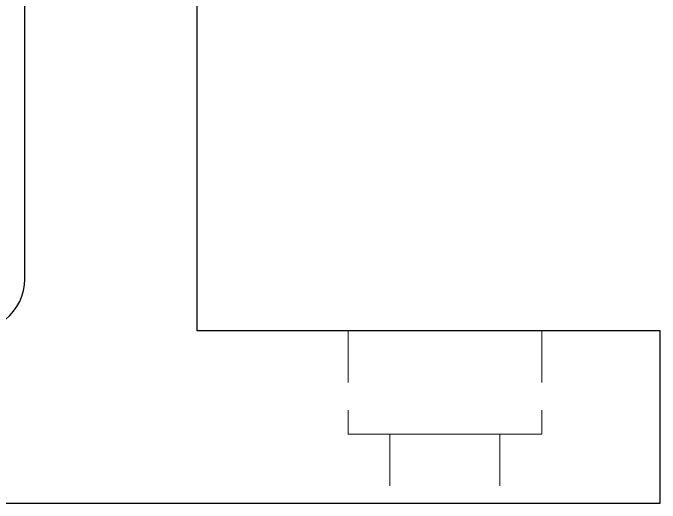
# Paper-space layout '01_三视图' of a CAD drawing. Header units: millimetres. Extents: x 8 to 451, y 8 to 289.
# Drawn here: x 53.58 to 72.38, y 133.75 to 147.97 of the extents above; entities that cross this region are included whole.
import ezdxf

# ---------------------------------------------------------------- set-up
doc = ezdxf.new("R2010")
doc.units = ezdxf.units.MM
doc.linetypes.add('WP_HIDDEN', pattern=[2.3, 1.5, -0.8])
doc.layers.add('HIDDEN', color=7, linetype='WP_HIDDEN', lineweight=13)
doc.layers.add('VISIBLE', color=7, linetype='CONTINUOUS', lineweight=25)

psp = doc.layouts.new('01_三视图')

# ---------------------------------------------------------------- linework, layer by layer
at = {"layer": 'HIDDEN'}
for points in [[(68.938, 138.75), (68.867, 138.75), (68.659, 138.75), (68.324, 138.75), (67.879, 138.75), (67.345, 138.75), (66.751, 138.75), (66.125, 138.75), (65.499, 138.75), (64.905, 138.75), (64.371, 138.75), (63.926, 138.75), (63.591, 138.75), (63.383, 138.75), (63.312, 138.75)], [(63.312, 138.75), (63.312, 135.75)], [(68.938, 138.75), (68.938, 135.75)], [(68.938, 135.75), (68.867, 135.75), (68.659, 135.75), (68.324, 135.75), (67.879, 135.75), (67.345, 135.75), (66.751, 135.75), (66.125, 135.75), (65.499, 135.75), (64.905, 135.75), (64.371, 135.75), (63.926, 135.75), (63.591, 135.75), (63.383, 135.75), (63.312, 135.75)], [(67.725, 135.75), (67.685, 135.75), (67.567, 135.75), (67.376, 135.75), (67.123, 135.75), (66.819, 135.75), (66.481, 135.75), (66.125, 135.75), (65.769, 135.75), (65.431, 135.75), (65.127, 135.75), (64.874, 135.75), (64.683, 135.75), (64.565, 135.75), (64.525, 135.75)], [(64.525, 135.75), (64.525, 133.75)], [(67.725, 135.75), (67.725, 133.75)], [(67.725, 133.75), (67.685, 133.75), (67.567, 133.75), (67.376, 133.75), (67.123, 133.75), (66.819, 133.75), (66.481, 133.75), (66.125, 133.75), (65.769, 133.75), (65.431, 133.75), (65.127, 133.75), (64.874, 133.75), (64.683, 133.75), (64.565, 133.75), (64.525, 133.75)]]:
    psp.add_lwpolyline(points, dxfattribs=at)
at = {"layer": 'VISIBLE'}
for points in [[(53.925, 140.25), (53.925, 246.25)], [(58.925, 138.75), (58.925, 246.25)], [(52.425, 138.75), (52.593, 138.759), (52.759, 138.788), (52.92, 138.834), (53.076, 138.899), (53.223, 138.98), (53.36, 139.077), (53.486, 139.189), (53.598, 139.315), (53.695, 139.452), (53.776, 139.599), (53.841, 139.755), (53.887, 139.916), (53.916, 140.082), (53.925, 140.25)], [(72.375, 138.75), (58.925, 138.75)], [(72.375, 133.75), (72.375, 138.75)], [(47.625, 133.75), (72.375, 133.75)]]:
    psp.add_lwpolyline(points, dxfattribs=at)

doc.saveas('drawing.dxf')
